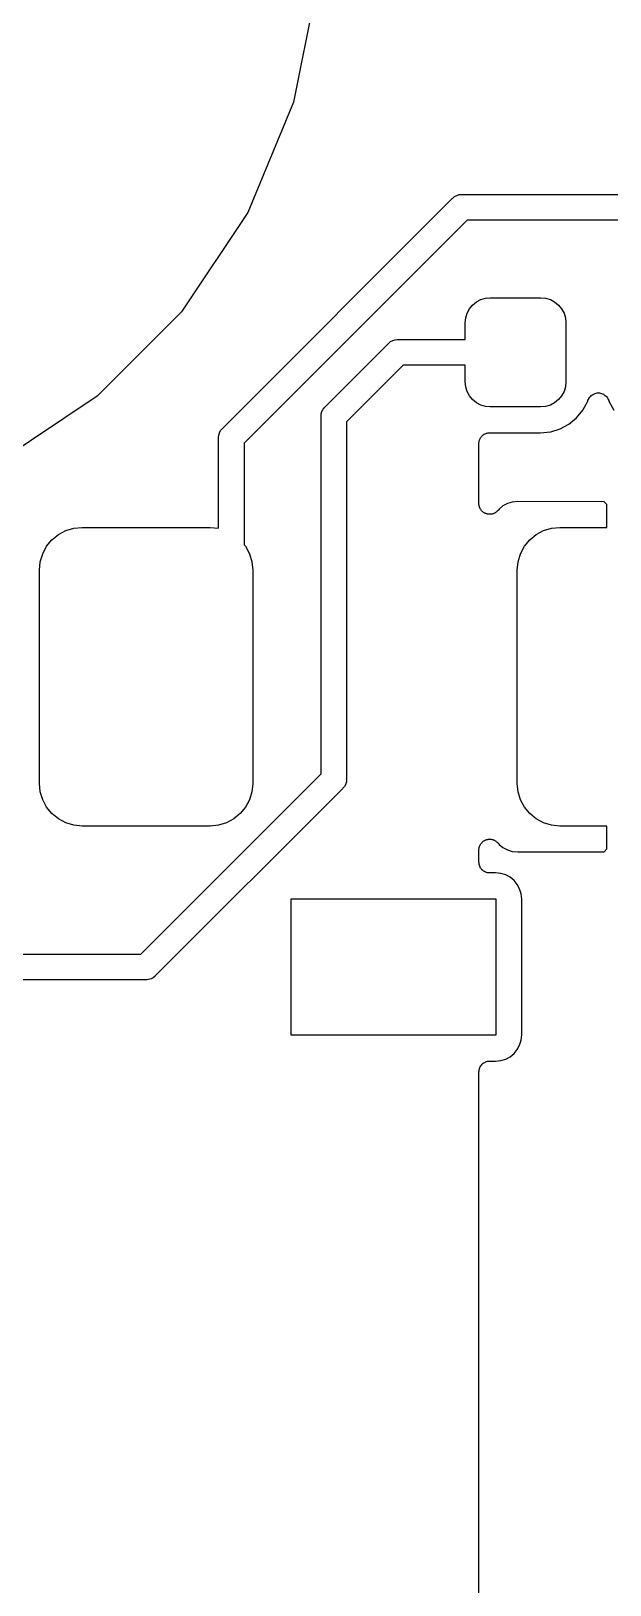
# Model space of a CAD drawing. Extents: x 70 to 232, y -100 to -50.
# Drawn here: x 213.88 to 217.27, y -74.72 to -65.62 of the extents above; entities that cross this region are included whole.
import ezdxf

# ---------------------------------------------------------------- set-up
doc = ezdxf.new("R2010")
doc.units = 0
doc.layers.add('BLACK', color=7, linetype='CONTINUOUS')

msp = doc.modelspace()

# ---------------------------------------------------------------- linework, layer by layer
at = {"layer": 'BLACK', "linetype": 'CONTINUOUS'}
for p, q in [((215.55, -65.3496), (215.414, -66.0355)), ((215.414, -66.0355), (215.146, -66.6816)), ((215, -67.9444), (216.344, -66.5996)), ((216.344, -66.5996), (216.347, -66.5967)), ((216.347, -66.5967), (216.358, -66.5873)), ((216.358, -66.5873), (216.371, -66.5804)), ((216.371, -66.5804), (216.385, -66.5761)), ((216.385, -66.5761), (216.396, -66.575)), ((216.396, -66.575), (216.4, -66.5746)), ((216.396, -66.575), (216.396, -66.575)), ((216.4, -66.5746), (216.404, -66.575)), ((216.404, -66.575), (218.43, -66.575)), ((215.146, -66.6816), (214.757, -67.263)), ((216.431, -66.725), (215.125, -68.0311)), ((218.457, -66.725), (216.431, -66.725)), ((216.431, -67.2711), (216.445, -67.2456)), ((216.445, -67.2456), (216.463, -67.2232)), ((216.463, -67.2232), (216.486, -67.2049)), ((216.486, -67.2049), (216.511, -67.1912)), ((216.511, -67.1912), (216.539, -67.1828)), ((216.539, -67.1828), (216.567, -67.18)), ((216.567, -67.18), (216.862, -67.18)), ((216.862, -67.18), (216.891, -67.1828)), ((216.891, -67.1828), (216.919, -67.1912)), ((216.919, -67.1912), (216.944, -67.2049)), ((216.944, -67.2049), (216.967, -67.2232)), ((216.967, -67.2232), (216.985, -67.2456)), ((216.985, -67.2456), (216.999, -67.2711)), ((214.757, -67.263), (214.263, -67.7575)), ((216.42, -67.3275), (216.423, -67.2987)), ((216.42, -67.425), (216.42, -67.3275)), ((216.423, -67.2987), (216.431, -67.2711)), ((216.999, -67.2711), (217.007, -67.2987)), ((217.007, -67.2987), (217.01, -67.3275)), ((217.01, -67.3275), (217.01, -67.6725)), ((215.983, -67.4373), (215.996, -67.4304)), ((215.996, -67.4304), (216.01, -67.4261)), ((216.01, -67.4261), (216.021, -67.425)), ((216.021, -67.425), (216.025, -67.4246)), ((216.021, -67.425), (216.021, -67.425)), ((216.025, -67.4246), (216.029, -67.425)), ((216.029, -67.425), (216.42, -67.425)), ((215.6, -67.8194), (215.969, -67.4496)), ((215.969, -67.4496), (215.972, -67.4467)), ((215.972, -67.4467), (215.983, -67.4373)), ((216.056, -67.575), (215.725, -67.9061)), ((216.42, -67.575), (216.056, -67.575)), ((216.42, -67.6725), (216.42, -67.575)), ((216.423, -67.7013), (216.42, -67.6725)), ((216.431, -67.7289), (216.423, -67.7013)), ((217.007, -67.7013), (216.999, -67.7289)), ((217.01, -67.6725), (217.007, -67.7013)), ((214.263, -67.7575), (213.682, -68.146)), ((216.445, -67.7544), (216.431, -67.7289)), ((216.463, -67.7768), (216.445, -67.7544)), ((216.486, -67.7951), (216.463, -67.7768)), ((216.511, -67.8088), (216.486, -67.7951)), ((216.944, -67.7951), (216.919, -67.8088)), ((216.967, -67.7768), (216.944, -67.7951)), ((216.985, -67.7544), (216.967, -67.7768)), ((216.999, -67.7289), (216.985, -67.7544)), ((217.11, -67.8382), (217.138, -67.7866)), ((217.138, -67.7866), (217.139, -67.7826)), ((217.139, -67.7818), (217.142, -67.7763)), ((217.139, -67.7819), (217.139, -67.7818)), ((217.139, -67.782), (217.139, -67.7819)), ((217.139, -67.7826), (217.139, -67.782)), ((217.139, -67.782), (217.139, -67.782)), ((217.142, -67.7763), (217.144, -67.7706)), ((217.144, -67.7704), (217.148, -67.7653)), ((217.144, -67.7705), (217.144, -67.7704)), ((217.144, -67.7706), (217.144, -67.7705)), ((217.148, -67.7653), (217.151, -67.7603)), ((217.151, -67.7602), (217.156, -67.7559)), ((217.151, -67.7603), (217.151, -67.7602)), ((217.151, -67.7603), (217.151, -67.7603)), ((217.156, -67.7559), (217.16, -67.7516)), ((217.16, -67.7515), (217.166, -67.748)), ((217.16, -67.7516), (217.16, -67.7515)), ((217.16, -67.7516), (217.16, -67.7516)), ((217.166, -67.748), (217.171, -67.7448)), ((217.171, -67.7448), (217.177, -67.7423)), ((217.171, -67.7448), (217.171, -67.7448)), ((217.171, -67.7448), (217.171, -67.7448)), ((217.177, -67.7423), (217.182, -67.7402)), ((217.182, -67.7401), (217.188, -67.7389)), ((217.182, -67.7402), (217.182, -67.7401)), ((217.182, -67.7402), (217.182, -67.7402)), ((217.188, -67.7389), (217.194, -67.7378)), ((217.194, -67.7378), (217.194, -67.7378)), ((217.194, -67.7378), (217.194, -67.7378)), ((217.194, -67.7378), (217.201, -67.7379)), ((217.201, -67.7379), (217.207, -67.7379)), ((217.207, -67.7379), (217.207, -67.7379)), ((217.207, -67.7379), (217.207, -67.7379)), ((217.207, -67.7379), (217.213, -67.7392)), ((217.213, -67.7392), (217.219, -67.7404)), ((217.219, -67.7404), (217.219, -67.7404)), ((217.219, -67.7404), (217.219, -67.7404)), ((217.219, -67.7404), (217.224, -67.7428)), ((217.224, -67.7428), (217.23, -67.7452)), ((217.23, -67.7452), (217.23, -67.7452)), ((217.23, -67.7452), (217.23, -67.7453)), ((217.23, -67.7453), (217.235, -67.7488)), ((217.235, -67.7488), (217.24, -67.7521)), ((217.24, -67.7521), (217.24, -67.7521)), ((217.24, -67.7521), (217.241, -67.7522)), ((217.241, -67.7522), (217.245, -67.7567)), ((217.245, -67.7567), (217.249, -67.7609)), ((217.249, -67.7609), (217.249, -67.7609)), ((217.249, -67.7609), (217.249, -67.761)), ((217.249, -67.761), (217.253, -67.7661)), ((217.253, -67.7661), (217.256, -67.7712)), ((217.256, -67.7712), (217.256, -67.7713)), ((217.256, -67.7713), (217.256, -67.7713)), ((217.256, -67.7713), (217.258, -67.7768)), ((217.258, -67.7768), (217.261, -67.7826)), ((217.261, -67.7826), (217.262, -67.7866)), ((217.262, -67.7866), (217.29, -67.8382)), ((215.575, -67.8682), (215.576, -67.8603)), ((215.575, -67.875), (215.575, -67.8682)), ((215.575, -67.8787), (215.575, -67.875)), ((215.575, -69.9689), (215.575, -67.8787)), ((215.576, -67.8603), (215.58, -67.8462)), ((215.58, -67.8462), (215.587, -67.8331)), ((215.587, -67.8331), (215.597, -67.8217)), ((215.597, -67.8217), (215.6, -67.8194)), ((216.539, -67.8172), (216.511, -67.8088)), ((216.567, -67.82), (216.539, -67.8172)), ((216.862, -67.82), (216.567, -67.82)), ((216.891, -67.8172), (216.862, -67.82)), ((216.919, -67.8088), (216.891, -67.8172)), ((217.028, -67.9205), (217.073, -67.8834)), ((217.073, -67.8834), (217.11, -67.8382)), ((214.976, -67.9853), (214.98, -67.9712)), ((214.98, -67.9712), (214.987, -67.9581)), ((214.987, -67.9581), (214.997, -67.9467)), ((214.997, -67.9467), (215, -67.9444)), ((215.725, -67.9061), (215.725, -69.9963)), ((216.526, -67.9831), (216.529, -67.981)), ((216.529, -67.981), (216.531, -67.9797)), ((216.531, -67.9797), (216.534, -67.9781)), ((216.534, -67.9781), (216.537, -67.9768)), ((216.537, -67.9768), (216.54, -67.9753)), ((216.54, -67.9753), (216.542, -67.9744)), ((216.542, -67.9744), (216.545, -67.9733)), ((216.545, -67.9733), (216.548, -67.9727)), ((216.548, -67.9727), (216.552, -67.9718)), ((216.552, -67.9718), (216.554, -67.9715)), ((216.554, -67.9715), (216.557, -67.9709)), ((216.557, -67.9709), (216.561, -67.9709)), ((216.561, -67.9709), (216.564, -67.9706)), ((216.564, -67.9706), (216.567, -67.9709)), ((216.567, -67.9709), (216.57, -67.9709)), ((216.57, -67.9709), (216.571, -67.971)), ((216.571, -67.971), (216.859, -67.971)), ((216.859, -67.971), (216.921, -67.965)), ((216.921, -67.965), (216.977, -67.948)), ((216.977, -67.948), (217.028, -67.9205)), ((214.975, -67.996), (214.976, -67.9853)), ((214.975, -68), (214.975, -67.996)), ((214.975, -68.0037), (214.975, -68)), ((214.975, -68.5302), (214.975, -68.0037)), ((215.125, -68.0311), (215.125, -68.6265)), ((216.5, -68.0275), (216.501, -68.0242)), ((216.5, -68.0304), (216.5, -68.0275)), ((216.5, -68.0333), (216.5, -68.0304)), ((216.5, -68.0341), (216.5, -68.0333)), ((216.5, -68.3852), (216.5, -68.0341)), ((216.501, -68.0209), (216.502, -68.0182)), ((216.501, -68.0242), (216.501, -68.0209)), ((216.502, -68.0182), (216.503, -68.0153)), ((216.503, -68.0153), (216.504, -68.0123)), ((216.504, -68.0123), (216.505, -68.0091)), ((216.505, -68.0091), (216.507, -68.0066)), ((216.507, -68.0066), (216.508, -68.0039)), ((216.508, -68.0039), (216.51, -68.0012)), ((216.51, -68.0012), (216.511, -67.9983)), ((216.511, -67.9983), (216.513, -67.996)), ((216.513, -67.996), (216.515, -67.9936)), ((216.515, -67.9936), (216.517, -67.9913)), ((216.517, -67.9913), (216.519, -67.9888)), ((216.519, -67.9888), (216.521, -67.987)), ((216.521, -67.987), (216.523, -67.9849)), ((216.523, -67.9849), (216.526, -67.9831)), ((216.5, -68.3882), (216.5, -68.3852)), ((216.5, -68.3912), (216.5, -68.3882)), ((216.501, -68.3944), (216.5, -68.3912)), ((216.501, -68.3976), (216.501, -68.3944)), ((216.502, -68.4005), (216.501, -68.3976)), ((216.503, -68.4034), (216.502, -68.4005)), ((216.504, -68.4064), (216.503, -68.4034)), ((216.505, -68.4094), (216.504, -68.4064)), ((216.506, -68.4121), (216.505, -68.4094)), ((216.507, -68.4149), (216.506, -68.4121)), ((216.509, -68.4176), (216.507, -68.4149)), ((216.511, -68.4204), (216.509, -68.4176)), ((216.513, -68.4227), (216.511, -68.4204)), ((216.514, -68.4252), (216.513, -68.4227)), ((216.516, -68.4275), (216.514, -68.4252)), ((216.518, -68.43), (216.516, -68.4275)), ((216.521, -68.4319), (216.518, -68.43)), ((216.523, -68.434), (216.521, -68.4319)), ((216.526, -68.4358), (216.523, -68.434)), ((216.528, -68.4379), (216.526, -68.4358)), ((216.601, -68.4365), (216.598, -68.4384)), ((216.603, -68.4349), (216.601, -68.4365)), ((216.605, -68.4326), (216.603, -68.4349)), ((216.608, -68.4306), (216.605, -68.4326)), ((216.61, -68.4283), (216.608, -68.4306)), ((216.612, -68.4262), (216.61, -68.4283)), ((216.613, -68.4255), (216.612, -68.4262)), ((216.618, -68.4184), (216.613, -68.4255)), ((216.641, -68.3997), (216.618, -68.4184)), ((216.667, -68.3857), (216.641, -68.3997)), ((216.696, -68.3772), (216.667, -68.3857)), ((216.728, -68.374), (216.696, -68.3772)), ((217.234, -68.3749), (216.728, -68.374)), ((217.25, -68.3912), (217.234, -68.3749)), ((217.25, -68.525), (217.25, -68.3912)), ((214.126, -68.5298), (214.175, -68.525)), ((214.175, -68.525), (214.925, -68.525)), ((214.925, -68.525), (214.974, -68.5298)), ((216.531, -68.4393), (216.528, -68.4379)), ((216.533, -68.441), (216.531, -68.4393)), ((216.536, -68.4423), (216.533, -68.441)), ((216.539, -68.4438), (216.536, -68.4423)), ((216.542, -68.4447), (216.539, -68.4438)), ((216.545, -68.4458), (216.542, -68.4447)), ((216.548, -68.4465), (216.545, -68.4458)), ((216.551, -68.4474), (216.548, -68.4465)), ((216.554, -68.4478), (216.551, -68.4474)), ((216.557, -68.4484), (216.554, -68.4478)), ((216.56, -68.4484), (216.557, -68.4484)), ((216.563, -68.4487), (216.56, -68.4484)), ((216.566, -68.4485), (216.563, -68.4487)), ((216.569, -68.4485), (216.566, -68.4485)), ((216.572, -68.4479), (216.569, -68.4485)), ((216.575, -68.4476), (216.572, -68.4479)), ((216.578, -68.4468), (216.575, -68.4476)), ((216.581, -68.4462), (216.578, -68.4468)), ((216.584, -68.445), (216.581, -68.4462)), ((216.587, -68.4441), (216.584, -68.445)), ((216.59, -68.4427), (216.587, -68.4441)), ((216.593, -68.4416), (216.59, -68.4427)), ((216.595, -68.4399), (216.593, -68.4416)), ((216.598, -68.4384), (216.595, -68.4399)), ((216.926, -68.5298), (216.975, -68.525)), ((216.975, -68.525), (217.25, -68.525)), ((213.967, -68.6361), (213.998, -68.5982)), ((213.998, -68.5982), (214.036, -68.5671)), ((214.036, -68.5671), (214.079, -68.544)), ((214.079, -68.544), (214.126, -68.5298)), ((214.974, -68.5298), (214.975, -68.5302)), ((216.767, -68.6361), (216.798, -68.5982)), ((216.798, -68.5982), (216.836, -68.5671)), ((216.836, -68.5671), (216.879, -68.544)), ((216.879, -68.544), (216.926, -68.5298)), ((213.93, -68.7262), (213.944, -68.6793)), ((213.944, -68.6793), (213.967, -68.6361)), ((215.125, -68.6265), (215.133, -68.6361)), ((215.133, -68.6361), (215.156, -68.6793)), ((215.156, -68.6793), (215.17, -68.7262)), ((216.73, -68.7262), (216.744, -68.6793)), ((216.744, -68.6793), (216.767, -68.6361)), ((213.925, -68.775), (213.93, -68.7262)), ((213.925, -70.025), (213.925, -68.775)), ((215.17, -68.7262), (215.175, -68.775)), ((215.175, -68.775), (215.175, -70.025)), ((216.725, -68.775), (216.73, -68.7262)), ((216.725, -70.025), (216.725, -68.775)), ((214.519, -71.025), (215.575, -69.9689)), ((213.93, -70.0738), (213.925, -70.025)), ((213.944, -70.1207), (213.93, -70.0738)), ((215.7, -70.0556), (214.606, -71.1504)), ((215.17, -70.0738), (215.156, -70.1207)), ((215.175, -70.025), (215.17, -70.0738)), ((215.703, -70.0533), (215.7, -70.0556)), ((215.707, -70.0486), (215.703, -70.0533)), ((215.713, -70.0419), (215.707, -70.0486)), ((215.72, -70.0288), (215.713, -70.0419)), ((215.721, -70.025), (215.72, -70.0288)), ((215.724, -70.0147), (215.721, -70.025)), ((215.725, -70.0037), (215.724, -70.0147)), ((215.725, -69.9963), (215.725, -70)), ((215.725, -70), (215.725, -70.0037)), ((215.725, -70.0037), (215.725, -70.0037)), ((216.73, -70.0738), (216.725, -70.025)), ((216.744, -70.1207), (216.73, -70.0738)), ((213.967, -70.1639), (213.944, -70.1207)), ((213.998, -70.2018), (213.967, -70.1639)), ((215.133, -70.1639), (215.102, -70.2018)), ((215.156, -70.1207), (215.133, -70.1639)), ((216.767, -70.1639), (216.744, -70.1207)), ((216.798, -70.2018), (216.767, -70.1639)), ((214.036, -70.2329), (213.998, -70.2018)), ((214.079, -70.256), (214.036, -70.2329)), ((214.126, -70.2702), (214.079, -70.256)), ((215.021, -70.256), (214.974, -70.2702)), ((215.064, -70.2329), (215.021, -70.256)), ((215.102, -70.2018), (215.064, -70.2329)), ((216.836, -70.2329), (216.798, -70.2018)), ((216.879, -70.256), (216.836, -70.2329)), ((216.926, -70.2702), (216.879, -70.256)), ((214.175, -70.275), (214.126, -70.2702)), ((214.925, -70.275), (214.175, -70.275)), ((214.974, -70.2702), (214.925, -70.275)), ((216.975, -70.275), (216.926, -70.2702)), ((217.25, -70.275), (216.975, -70.275)), ((217.25, -70.4088), (217.25, -70.275)), ((216.5, -70.4079), (216.501, -70.4047)), ((216.5, -70.4109), (216.5, -70.4079)), ((216.5, -70.4139), (216.5, -70.4109)), ((216.5, -70.4148), (216.5, -70.4139)), ((216.5, -70.4855), (216.5, -70.4148)), ((216.501, -70.4016), (216.502, -70.3987)), ((216.501, -70.4047), (216.501, -70.4016)), ((216.502, -70.3987), (216.503, -70.3957)), ((216.503, -70.3957), (216.504, -70.3928)), ((216.504, -70.3928), (216.505, -70.3897)), ((216.505, -70.3897), (216.507, -70.3871)), ((216.507, -70.3871), (216.508, -70.3843)), ((216.508, -70.3843), (216.51, -70.3817)), ((216.51, -70.3817), (216.511, -70.3789)), ((216.511, -70.3789), (216.513, -70.3766)), ((216.513, -70.3766), (216.515, -70.3741)), ((216.515, -70.3741), (216.517, -70.3718)), ((216.517, -70.3718), (216.519, -70.3694)), ((216.519, -70.3694), (216.521, -70.3675)), ((216.521, -70.3675), (216.524, -70.3654)), ((216.524, -70.3654), (216.526, -70.3636)), ((216.526, -70.3636), (216.529, -70.3616)), ((216.529, -70.3616), (216.531, -70.3602)), ((216.531, -70.3602), (216.534, -70.3586)), ((216.534, -70.3586), (216.537, -70.3574)), ((216.537, -70.3574), (216.54, -70.3559)), ((216.54, -70.3559), (216.543, -70.355)), ((216.543, -70.355), (216.545, -70.3539)), ((216.545, -70.3539), (216.549, -70.3533)), ((216.549, -70.3533), (216.552, -70.3524)), ((216.552, -70.3524), (216.555, -70.3521)), ((216.555, -70.3521), (216.558, -70.3515)), ((216.558, -70.3515), (216.561, -70.3515)), ((216.561, -70.3515), (216.564, -70.3513)), ((216.564, -70.3513), (216.567, -70.3516)), ((216.567, -70.3516), (216.57, -70.3516)), ((216.57, -70.3516), (216.573, -70.3522)), ((216.573, -70.3522), (216.576, -70.3526)), ((216.576, -70.3526), (216.579, -70.3534)), ((216.579, -70.3534), (216.582, -70.354)), ((216.582, -70.354), (216.585, -70.3553)), ((216.585, -70.3553), (216.588, -70.3562)), ((216.588, -70.3562), (216.591, -70.3576)), ((216.591, -70.3576), (216.594, -70.3588)), ((216.594, -70.3588), (216.596, -70.3606)), ((216.596, -70.3606), (216.599, -70.3621)), ((216.599, -70.3621), (216.601, -70.364)), ((216.601, -70.364), (216.604, -70.3657)), ((216.604, -70.3657), (216.606, -70.368)), ((216.606, -70.368), (216.609, -70.37)), ((216.609, -70.37), (216.61, -70.3723)), ((216.61, -70.3723), (216.613, -70.3745)), ((216.613, -70.3745), (216.618, -70.3816)), ((216.618, -70.3816), (216.641, -70.4003)), ((216.641, -70.4003), (216.667, -70.4143)), ((216.667, -70.4143), (216.696, -70.4228)), ((216.696, -70.4228), (216.728, -70.426)), ((216.728, -70.426), (217.234, -70.4251)), ((217.234, -70.4251), (217.25, -70.4088)), ((216.501, -70.4915), (216.5, -70.4855)), ((216.501, -70.4974), (216.501, -70.4915)), ((216.501, -70.4976), (216.501, -70.4974)), ((216.501, -70.4978), (216.501, -70.4976)), ((216.503, -70.5035), (216.501, -70.4978)), ((216.505, -70.5093), (216.503, -70.5035)), ((216.505, -70.5095), (216.505, -70.5093)), ((216.505, -70.5097), (216.505, -70.5095)), ((216.508, -70.5149), (216.505, -70.5097)), ((216.51, -70.5202), (216.508, -70.5149)), ((216.511, -70.5204), (216.51, -70.5202)), ((216.511, -70.5206), (216.511, -70.5204)), ((216.514, -70.5251), (216.511, -70.5206)), ((216.518, -70.5299), (216.514, -70.5251)), ((216.518, -70.53), (216.518, -70.5299)), ((216.518, -70.5302), (216.518, -70.53)), ((216.523, -70.534), (216.518, -70.5302)), ((216.528, -70.5379), (216.523, -70.534)), ((216.528, -70.538), (216.528, -70.5379)), ((216.528, -70.5381), (216.528, -70.538)), ((216.533, -70.541), (216.528, -70.5381)), ((216.538, -70.5438), (216.533, -70.541)), ((216.539, -70.5439), (216.538, -70.5438)), ((216.539, -70.544), (216.539, -70.5439)), ((216.545, -70.5458), (216.539, -70.544)), ((216.55, -70.5476), (216.545, -70.5458)), ((216.551, -70.5476), (216.55, -70.5476)), ((216.551, -70.5477), (216.551, -70.5476)), ((216.557, -70.5483), (216.551, -70.5477)), ((216.563, -70.549), (216.557, -70.5483)), ((216.597, -70.549), (216.563, -70.549)), ((216.563, -70.549), (216.563, -70.549)), ((216.563, -70.549), (216.563, -70.549)), ((216.563, -70.549), (216.563, -70.549)), ((216.563, -70.549), (216.563, -70.549)), ((216.629, -70.5522), (216.597, -70.549)), ((216.658, -70.5607), (216.629, -70.5522)), ((216.684, -70.5747), (216.658, -70.5607)), ((216.707, -70.5934), (216.684, -70.5747)), ((216.725, -70.6163), (216.707, -70.5934)), ((216.739, -70.6423), (216.725, -70.6163)), ((215.4, -71.5), (215.4, -70.7)), ((215.4, -70.7), (216.6, -70.7)), ((216.6, -70.7), (216.6, -71.5)), ((216.748, -70.6706), (216.739, -70.6423)), ((216.751, -70.7031), (216.748, -70.6706)), ((216.751, -71.4969), (216.751, -70.7031)), ((204.904, -71.025), (214.519, -71.025)), ((214.592, -71.1627), (214.579, -71.1696)), ((214.603, -71.1533), (214.592, -71.1627)), ((214.606, -71.1504), (214.603, -71.1533)), ((214.546, -71.175), (204.931, -71.175)), ((214.55, -71.1754), (214.546, -71.175)), ((214.554, -71.175), (214.55, -71.1754)), ((214.565, -71.1739), (214.554, -71.175)), ((214.554, -71.175), (214.554, -71.175)), ((214.579, -71.1696), (214.565, -71.1739)), ((216.6, -71.5), (215.4, -71.5)), ((216.739, -71.5577), (216.748, -71.5294)), ((216.748, -71.5294), (216.751, -71.4969)), ((216.684, -71.6253), (216.707, -71.6066)), ((216.707, -71.6066), (216.725, -71.5837)), ((216.725, -71.5837), (216.739, -71.5577)), ((216.5, -71.7136), (216.501, -71.7077)), ((216.5, -71.7141), (216.5, -71.7136)), ((216.501, -71.7013), (216.503, -71.6956)), ((216.501, -71.7016), (216.501, -71.7013)), ((216.501, -71.7018), (216.501, -71.7016)), ((216.501, -71.7077), (216.501, -71.7018)), ((216.503, -71.6956), (216.505, -71.6899)), ((216.505, -71.6895), (216.508, -71.6843)), ((216.505, -71.6897), (216.505, -71.6895)), ((216.505, -71.6899), (216.505, -71.6897)), ((216.508, -71.6843), (216.511, -71.679)), ((216.511, -71.6787), (216.515, -71.6741)), ((216.511, -71.6789), (216.511, -71.6787)), ((216.511, -71.679), (216.511, -71.6789)), ((216.515, -71.6741), (216.519, -71.6695)), ((216.519, -71.6692), (216.524, -71.6654)), ((216.519, -71.6693), (216.519, -71.6692)), ((216.519, -71.6695), (216.519, -71.6693)), ((216.524, -71.6654), (216.528, -71.6616)), ((216.528, -71.6616), (216.529, -71.6615)), ((216.529, -71.6614), (216.534, -71.6586)), ((216.529, -71.6615), (216.529, -71.6614)), ((216.534, -71.6586), (216.539, -71.6558)), ((216.539, -71.6558), (216.54, -71.6558)), ((216.54, -71.6557), (216.545, -71.654)), ((216.54, -71.6558), (216.54, -71.6557)), ((216.545, -71.654), (216.551, -71.6522)), ((216.551, -71.6522), (216.551, -71.6522)), ((216.551, -71.6522), (216.552, -71.6522)), ((216.552, -71.6522), (216.557, -71.6516)), ((216.557, -71.6516), (216.563, -71.651)), ((216.563, -71.651), (216.597, -71.651)), ((216.597, -71.651), (216.629, -71.6478)), ((216.629, -71.6478), (216.658, -71.6393)), ((216.658, -71.6393), (216.684, -71.6253)), ((216.5, -71.7145), (216.5, -71.7141)), ((216.5, -71.7141), (216.5, -71.7141)), ((216.5, -71.7141), (216.5, -71.7141)), ((216.5, -77.4365), (216.5, -71.7145))]:
    msp.add_line(p, q, dxfattribs=at)

doc.saveas('drawing.dxf')
